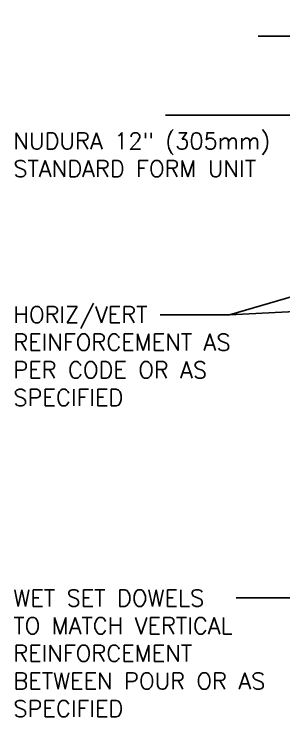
# Model space of a CAD drawing. Header units: inches. Extents: x 110.9 to 169.5, y -23.6 to 55.5.
# Drawn here: x 110.92 to 123.15, y 10.64 to 42.42 of the extents above; entities that cross this region are included whole.
import ezdxf

# ---------------------------------------------------------------- set-up
doc = ezdxf.new("R2010")
doc.units = ezdxf.units.IN
doc.header["$LTSCALE"] = 0.5
doc.header["$MEASUREMENT"] = 0
doc.layers.add('LINE9', color=9, linetype='Continuous')
doc.layers.add('TEXT', color=4, linetype='Continuous')
doc.styles.add('DIM', font='romans.shx', dxfattribs={"width": 0.7})
doc.styles.add('ROMANS', font='romans.shx', dxfattribs={"height": 1.125})
doc.dimstyles.new('ext_12', dxfattribs={"dimscale": 12, "dimtxt": 0.09375, "dimasz": 0.09375, "dimexe": 0.09375, "dimexo": 0.0625, "dimgap": 0.0625, "dimtad": 1, "dimdec": 1, "dimzin": 3, "dimdsep": 46, "dimlunit": 4, "dimtxsty": 'DIM', "dimcen": 0.09, "dimdle": 0.09375, "dimclrt": 4, "dimadec": 0, "dimazin": 0, "dimtfac": 1, "dimtdec": 1, "dimtmove": 2, "dimatfit": 3, "dimfxl": 1, "dimfrac": 2, "dimtolj": 1, "dimtzin": 0, "dimarcsym": 0})

msp = doc.modelspace()

# ---------------------------------------------------------------- linework, layer by layer
at = {"layer": 'LINE9'}
msp.add_lwpolyline([(121.985, 41.423), (133.293, 41.423), (134.293, 42.423), (134.293, 40.423), (135.293, 41.423), (146.667, 41.423)], dxfattribs=at)

# ---------------------------------------------------------------- texts
at = {"layer": 'TEXT', "char_height": 0.75, "attachment_point": 4, "style": 'ROMANS'}
for s, insert, width in [('NUDURA 12" (305mm)\\PSTANDARD FORM UNIT', (110.892, 36.057), 11.05043), ('HORIZ/VERT REINFORCEMENT AS PER CODE OR AS SPECIFIED', (110.892, 26.955), 12.96959), ('WET SET DOWELS \\PTO MATCH VERTICAL\\PREINFORCEMENT BETWEEN POUR OR AS SPECIFIED', (110.892, 13.513), 12.96959)]:
    msp.add_mtext(s, dxfattribs=dict(at, insert=insert, width=width))

# ---------------------------------------------------------------- leaders
at = {"layer": 'TEXT'}
for points, override in [([(129.334, 37.847), (117.781, 37.847)], {"dimgap": 0.0625, "dimtad": 0}), ([(136.293, 33.436), (120.675, 28.815), (117.546, 28.815)], {"dimtad": 0}), ([(137.355, 29.676), (120.675, 28.815)], {"dimgap": 0.0625, "dimtad": 0}), ([(138.36, 16.026), (122.219, 16.026), (120.987, 16.026)], {"dimtad": 0})]:
    msp.add_leader(points, dimstyle='ext_12', override=override, dxfattribs=at)

doc.saveas('drawing.dxf')
